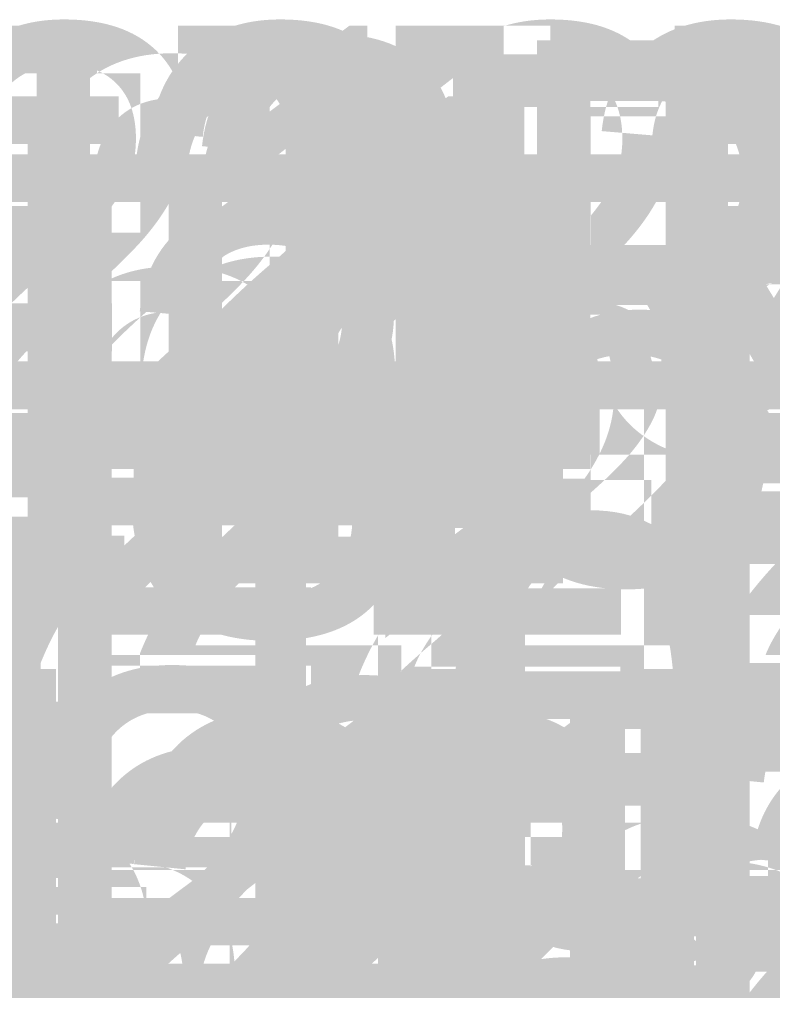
# Model space of a CAD drawing. Header units: inches. Extents: x -252 to 449, y -12 to 800.
# Drawn here: x 2.3 to 213, y 528 to 799.8 of the extents above; entities that cross this region are included whole.
import ezdxf

# ---------------------------------------------------------------- set-up
doc = ezdxf.new("R2010")
doc.units = ezdxf.units.IN
doc.header["$MEASUREMENT"] = 0

msp = doc.modelspace()

# ---------------------------------------------------------------- texts
at = {"layer": 'R2t'}
for s, p in [('L2R4', (-44.52, 673.97, 132.02)), ('L2R3', (-63, 670, 322.79))]:
    msp.add_text(s, height=120, dxfattribs=at).set_placement(p)
at = {"layer": 'W1t'}
for s, p in [('L1F2', (-246, 678, 111.94)), ('L1F8', (-6, 678, 111.94)), ('L1F1', (-240, 658.25, 111.94)), ('L1F7', (-8.5, 658.25, 111.94)), ('L1F6', (-52.24, 642, 111.94)), ('L1F4', (-221.31, 642, 111.94)), ('L1F5', (-147.56, 642, 111.94)), ('L1F3', (-248.5, 627.57, 111.94)), ('L1F9', (0, 627.58, 111.94)), ('L1F10', (-248.5, 540.63, 111.94)), ('L1F12', (0, 540.63, 111.94)), ('L1F14', (-15.53, 497.99, 111.94)), ('L1F11', (-248.5, 452.77, 111.94)), ('L1F13', (0, 439.02, 111.94))]:
    msp.add_text(s, height=120, dxfattribs=at).set_placement(p)
at = {"layer": 'W2t'}
for s, p in [('L2F1', (-223.41, 678, 278.93)), ('L2F2', (-170.45, 678, 312.98)), ('L2F3', (-119.26, 678, 322.79)), ('L2F4', (-89.04, 668.53, 296.99)), ('L2F5', (-44.48, 666, 296.87)), ('L2F22', (-248.5, 611.61, 233.91)), ('L2F24', (-89.04, 608.85, 233.91)), ('L2F6', (0, 605.61, 233.91)), ('L2F23', (-14.54, 571.03, 233.91)), ('L2F25', (-89.04, 497.32, 233.91)), ('L2F26', (-35.28, 494.51, 233.91)), ('L2F21', (-248.5, 484.71, 233.91)), ('L2F7', (0, 484.69, 233.91)), ('L2F29', (-78.04, 474.51, 233.91)), ('L2F27', (-63.53, 473.02, 233.91)), ('L2F31', (-208.5, 455.03, 233.91)), ('L2F30', (-130.51, 455.03, 233.91)), ('L2F28', (-46.27, 455.03, 233.91)), ('L2F32', (-212.49, 442.51, 233.91)), ('L2F36', (-106.04, 443.04, 233.91)), ('L2F33', (-232.25, 437.03, 233.91)), ('L2F34', (-165.01, 415.54, 233.91)), ('L2F35', (-119.53, 415.52, 233.91))]:
    msp.add_text(s, height=120, dxfattribs=at).set_placement(p)

doc.saveas('drawing.dxf')
